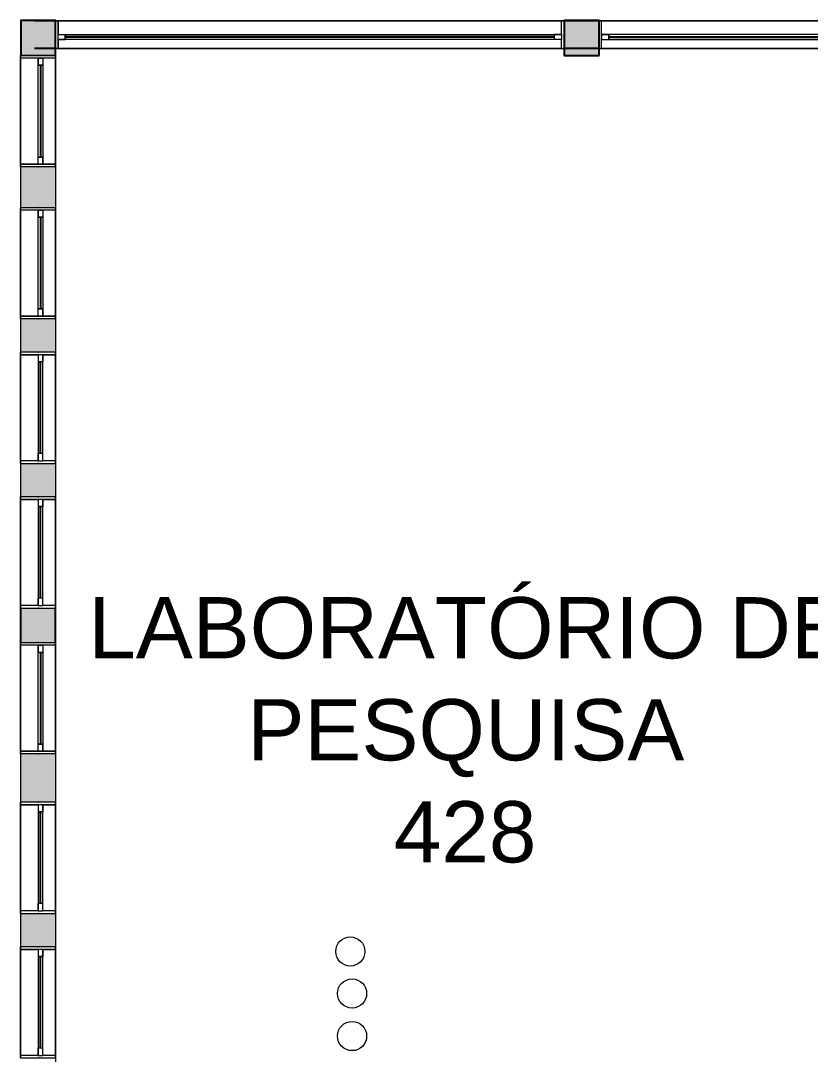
# Model space of a CAD drawing. Header units: metres. Extents: x 512 to 829, y -209 to 245.
# Drawn here: x 763.84 to 769.52, y -80.46 to -73.03 of the extents above; entities that cross this region are included whole.
import ezdxf

# ---------------------------------------------------------------- set-up
doc = ezdxf.new("R2010")
doc.units = ezdxf.units.M
doc.header["$LTSCALE"] = 0.508
doc.set_wipeout_variables(frame=1)
doc.header["$PDSIZE"] = -2
for name, color, linetype, lineweight in [('AMB-NOVOS', 10, 'Continuous', 15), ('COVID-ADESIVO MESA A', 20, 'Continuous', 5), ('None', 7, 'Continuous', 5), ('NãoImprimir', 7, 'Continuous', 5), ('Peitoris', 2, 'Continuous', 5), ('Telhado-Princ', 7, 'Continuous', 5)]:
    doc.layers.add(name, color=color, linetype=linetype, lineweight=lineweight)

# ---------------------------------------------------------------- blocks, each defined once
blk = doc.blocks.new('Grupo-2176')
at = {"color": 7, "linetype": 'Continuous', "lineweight": 5}
for points in [[(-1.83, 0.1), (-1.81095, 0.1), (-1.81095, -0.1), (-1.83, -0.1)], [(1.81095, 0.1), (1.83, 0.1), (1.83, -0.1), (1.81095, -0.1)]]:
    blk.add_wipeout(points, dxfattribs=at).dxf.layer = 'None'
at = {"layer": 'None', "color": 7, "linetype": 'Continuous', "lineweight": 5}
for points in [[(-1.83, 0.1), (-1.81095, 0.1), (-1.81095, -0.1), (-1.83, -0.1)], [(1.81095, 0.1), (1.83, 0.1), (1.83, -0.1), (1.81095, -0.1)]]:
    blk.add_lwpolyline(points, close=True, dxfattribs=at)
blk = doc.blocks.new('Grupo-2177')
at = {"layer": 'None', "color": 7}
blk.add_blockref('Grupo-2176', (0, 0), dxfattribs=at)
at = {"layer": 'None', "color": 7, "linetype": 'Continuous', "lineweight": 5}
for p, q in [((-1.83, 0.1), (-1.81095, 0.1)), ((-1.81095, 0.1), (-1.81095, -0.1)), ((1.83, 0.1), (1.81095, 0.1)), ((1.81095, 0.1), (1.81095, -0.1)), ((-1.83, -0.1), (-1.81095, -0.1)), ((1.83, -0.1), (1.81095, -0.1))]:
    blk.add_line(p, q, dxfattribs=at)
blk = doc.blocks.new('Grupo-2178')
at = {"layer": 'None', "color": 7, "linetype": 'Continuous', "lineweight": 5}
for p, q in [((-1.81095, 0.034925), (-1.81095, 0)), ((1.81095, 0.034925), (1.81095, 0))]:
    blk.add_line(p, q, dxfattribs=at)
blk = doc.blocks.new('Grupo-2179')
at = {"color": 7, "linetype": 'Continuous', "lineweight": 5}
for points in [[(-1.81095, 0.034925), (-1.76015, 0.034925), (-1.76015, 0), (-1.81095, 0)], [(1.76015, 0.034925), (1.81095, 0.034925), (1.81095, 0), (1.76015, 0)]]:
    blk.add_wipeout(points, dxfattribs=at).dxf.layer = 'None'
at = {"layer": 'None', "color": 7, "linetype": 'Continuous', "lineweight": 5}
for points in [[(-1.81095, 0.034925), (-1.76015, 0.034925), (-1.76015, 0), (-1.81095, 0)], [(1.76015, 0.034925), (1.81095, 0.034925), (1.81095, 0), (1.76015, 0)]]:
    blk.add_lwpolyline(points, close=True, dxfattribs=at)
blk = doc.blocks.new('Grupo-2180')
at = {"layer": 'None', "color": 7}
blk.add_blockref('Grupo-2178', (0, 0), dxfattribs=at)
at = {"color": 7, "linetype": 'Continuous', "lineweight": 5}
blk.add_wipeout([(-1.76015, 0.034925), (1.76015, 0.034925), (1.76015, 0), (-1.76015, 0)], dxfattribs=at).dxf.layer = 'None'
at = {"layer": 'None', "color": 7, "linetype": 'Continuous', "lineweight": 5}
blk.add_lwpolyline([(-1.76015, 0.034925), (1.76015, 0.034925), (1.76015, 0), (-1.76015, 0)], close=True, dxfattribs=at)
at = {"layer": 'None', "color": 7}
blk.add_blockref('Grupo-2179', (0, 0), dxfattribs=at)
at = {"layer": 'None', "color": 7, "linetype": 'Continuous', "lineweight": 5}
for p, q in [((-1.81095, 0.034925), (-1.76015, 0.034925)), ((-1.81095, 0), (-1.76015, 0)), ((-1.76015, 0.034925), (-1.76015, 0)), ((1.81095, 0.034925), (1.76015, 0.034925)), ((1.76015, 0.034925), (1.76015, 0)), ((1.81095, 0), (1.76015, 0))]:
    blk.add_line(p, q, dxfattribs=at)
blk = doc.blocks.new('Grupo-2181')
at = {"color": 7, "linetype": 'Continuous', "lineweight": 9}
blk.add_wipeout([(-1.7602, 0.0181), (1.7602, 0.0181), (1.7602, 0.0168), (-1.7602, 0.0168)], dxfattribs=at).dxf.layer = 'None'
blk = doc.blocks.new('Grupo-2182')
at = {"layer": 'None', "color": 7}
blk.add_blockref('Grupo-2181', (0, 0), dxfattribs=at)
at = {"layer": 'None', "color": 7, "linetype": 'Continuous', "lineweight": 25}
for p, q in [((-1.7602, 0.0181), (1.7602, 0.0181)), ((-1.7602, 0.0168), (1.7602, 0.0168))]:
    blk.add_line(p, q, dxfattribs=at)
blk = doc.blocks.new('Grupo-2183')
at = {"layer": 'None', "color": 7, "linetype": 'Continuous', "lineweight": 20}
for p, q in [((1.83, 0.1), (-1.83, 0.1)), ((1.83, -0.1), (-1.83, -0.1))]:
    blk.add_line(p, q, dxfattribs=at)
blk = doc.blocks.new('Window (2D)-201')
at = {"color": 7, "linetype": 'Continuous', "lineweight": 5}
blk.add_wipeout([(-1.83, 0.1), (1.83, 0.1), (1.83, -0.1), (-1.83, -0.1)], dxfattribs=at).dxf.layer = 'None'
at = {"layer": 'None', "color": 7}
blk.add_blockref('Grupo-2177', (0, 0), dxfattribs=at)
at = {"layer": 'None', "color": 7, "linetype": 'Continuous', "lineweight": 5}
for p, q in [((-1.83, 0.1), (1.83, 0.1)), ((-1.83, -0.1), (1.83, -0.1))]:
    blk.add_line(p, q, dxfattribs=at)
at = {"layer": 'NãoImprimir', "linetype": 'Continuous'}
for p in [(-1.83, 0), (1.83, 0)]:
    blk.add_point(p, dxfattribs=at)
at = {"layer": 'Peitoris'}
blk.add_blockref('Grupo-2180', (0, 0), dxfattribs=at)
blk.add_blockref('Grupo-2182', (0, 0), dxfattribs=at)
at = {"layer": 'Telhado-Princ'}
blk.add_blockref('Grupo-2183', (0, 0), dxfattribs=at)
blk = doc.blocks.new('Grupo-2192')
at = {"color": 7, "linetype": 'Continuous', "lineweight": 5}
for points in [[(-1.84, 0.1), (-1.82095, 0.1), (-1.82095, -0.1), (-1.84, -0.1)], [(1.82095, 0.1), (1.84, 0.1), (1.84, -0.1), (1.82095, -0.1)]]:
    blk.add_wipeout(points, dxfattribs=at).dxf.layer = 'None'
at = {"layer": 'None', "color": 7, "linetype": 'Continuous', "lineweight": 5}
for points in [[(-1.84, 0.1), (-1.82095, 0.1), (-1.82095, -0.1), (-1.84, -0.1)], [(1.82095, 0.1), (1.84, 0.1), (1.84, -0.1), (1.82095, -0.1)]]:
    blk.add_lwpolyline(points, close=True, dxfattribs=at)
blk = doc.blocks.new('Grupo-2193')
at = {"layer": 'None', "color": 7}
blk.add_blockref('Grupo-2192', (0, 0), dxfattribs=at)
at = {"layer": 'None', "color": 7, "linetype": 'Continuous', "lineweight": 5}
for p, q in [((-1.84, 0.1), (-1.82095, 0.1)), ((-1.82095, 0.1), (-1.82095, -0.1)), ((1.84, 0.1), (1.82095, 0.1)), ((1.82095, 0.1), (1.82095, -0.1)), ((-1.84, -0.1), (-1.82095, -0.1)), ((1.84, -0.1), (1.82095, -0.1))]:
    blk.add_line(p, q, dxfattribs=at)
blk = doc.blocks.new('Grupo-2194')
at = {"layer": 'None', "color": 7, "linetype": 'Continuous', "lineweight": 5}
for p, q in [((-1.82095, 0.034925), (-1.82095, 0)), ((1.82095, 0.034925), (1.82095, 0))]:
    blk.add_line(p, q, dxfattribs=at)
blk = doc.blocks.new('Grupo-2195')
at = {"color": 7, "linetype": 'Continuous', "lineweight": 5}
for points in [[(-1.82095, 0.034925), (-1.77015, 0.034925), (-1.77015, 0), (-1.82095, 0)], [(1.77015, 0.034925), (1.82095, 0.034925), (1.82095, 0), (1.77015, 0)]]:
    blk.add_wipeout(points, dxfattribs=at).dxf.layer = 'None'
at = {"layer": 'None', "color": 7, "linetype": 'Continuous', "lineweight": 5}
for points in [[(-1.82095, 0.034925), (-1.77015, 0.034925), (-1.77015, 0), (-1.82095, 0)], [(1.77015, 0.034925), (1.82095, 0.034925), (1.82095, 0), (1.77015, 0)]]:
    blk.add_lwpolyline(points, close=True, dxfattribs=at)
blk = doc.blocks.new('Grupo-2196')
at = {"layer": 'None', "color": 7}
blk.add_blockref('Grupo-2194', (0, 0), dxfattribs=at)
at = {"color": 7, "linetype": 'Continuous', "lineweight": 5}
blk.add_wipeout([(-1.77015, 0.034925), (1.77015, 0.034925), (1.77015, 0), (-1.77015, 0)], dxfattribs=at).dxf.layer = 'None'
at = {"layer": 'None', "color": 7, "linetype": 'Continuous', "lineweight": 5}
blk.add_lwpolyline([(-1.77015, 0.034925), (1.77015, 0.034925), (1.77015, 0), (-1.77015, 0)], close=True, dxfattribs=at)
at = {"layer": 'None', "color": 7}
blk.add_blockref('Grupo-2195', (0, 0), dxfattribs=at)
at = {"layer": 'None', "color": 7, "linetype": 'Continuous', "lineweight": 5}
for p, q in [((-1.82095, 0.034925), (-1.77015, 0.034925)), ((-1.82095, 0), (-1.77015, 0)), ((-1.77015, 0.034925), (-1.77015, 0)), ((1.82095, 0.034925), (1.77015, 0.034925)), ((1.77015, 0.034925), (1.77015, 0)), ((1.82095, 0), (1.77015, 0))]:
    blk.add_line(p, q, dxfattribs=at)
blk = doc.blocks.new('Grupo-2197')
at = {"color": 7, "linetype": 'Continuous', "lineweight": 9}
blk.add_wipeout([(-1.7701, 0.0181), (1.7701, 0.0181), (1.7701, 0.0168), (-1.7701, 0.0168)], dxfattribs=at).dxf.layer = 'None'
blk = doc.blocks.new('Grupo-2198')
at = {"layer": 'None', "color": 7}
blk.add_blockref('Grupo-2197', (0, 0), dxfattribs=at)
at = {"layer": 'None', "color": 7, "linetype": 'Continuous', "lineweight": 25}
for p, q in [((-1.7701, 0.0181), (1.7701, 0.0181)), ((-1.7701, 0.0168), (1.7701, 0.0168))]:
    blk.add_line(p, q, dxfattribs=at)
blk = doc.blocks.new('Grupo-2199')
at = {"layer": 'None', "color": 7, "linetype": 'Continuous', "lineweight": 20}
for p, q in [((1.84, 0.1), (-1.84, 0.1)), ((1.84, -0.1), (-1.84, -0.1))]:
    blk.add_line(p, q, dxfattribs=at)
blk = doc.blocks.new('Window (2D)-203')
at = {"color": 7, "linetype": 'Continuous', "lineweight": 5}
blk.add_wipeout([(-1.84, 0.1), (1.84, 0.1), (1.84, -0.1), (-1.84, -0.1)], dxfattribs=at).dxf.layer = 'None'
at = {"layer": 'None', "color": 7}
blk.add_blockref('Grupo-2193', (0, 0), dxfattribs=at)
at = {"layer": 'None', "color": 7, "linetype": 'Continuous', "lineweight": 5}
for p, q in [((-1.84, 0.1), (1.84, 0.1)), ((-1.84, -0.1), (1.84, -0.1))]:
    blk.add_line(p, q, dxfattribs=at)
at = {"layer": 'NãoImprimir', "linetype": 'Continuous'}
for p in [(-1.84, 0), (1.84, 0)]:
    blk.add_point(p, dxfattribs=at)
at = {"layer": 'Peitoris'}
blk.add_blockref('Grupo-2196', (0, 0), dxfattribs=at)
blk.add_blockref('Grupo-2198', (0, 0), dxfattribs=at)
at = {"layer": 'Telhado-Princ'}
blk.add_blockref('Grupo-2199', (0, 0), dxfattribs=at)
blk = doc.blocks.new('Grupo-2260')
at = {"layer": 'None', "linetype": 'Continuous', "lineweight": 0}
for points in [[(47.3163, 25.7451), (47.3163, 25.9951), (47.0663, 25.9951), (47.0663, 25.7451)], [(51.2263, 25.7451), (51.2263, 25.9951), (50.9763, 25.9951), (50.9763, 25.7451)]]:
    blk.add_hatch(color=255, dxfattribs=at).paths.add_polyline_path(points)
at = {"layer": 'None', "color": 7, "linetype": 'Continuous', "lineweight": 25}
for points in [[(47.3163, 25.7451), (47.3163, 25.9951), (47.0663, 25.9951), (47.0663, 25.7451)], [(51.2263, 25.7451), (51.2263, 25.9951), (50.9763, 25.9951), (50.9763, 25.7451)]]:
    blk.add_lwpolyline(points, close=True, dxfattribs=at)
blk = doc.blocks.new('Grupo-2112')
at = {"color": 7, "linetype": 'Continuous', "lineweight": 5}
for points in [[(-0.4, 0.125), (-0.38095, 0.125), (-0.38095, -0.125), (-0.4, -0.125)], [(0.38095, 0.125), (0.4, 0.125), (0.4, -0.125), (0.38095, -0.125)]]:
    blk.add_wipeout(points, dxfattribs=at).dxf.layer = 'None'
at = {"layer": 'None', "color": 7, "linetype": 'Continuous', "lineweight": 5}
for points in [[(-0.4, 0.125), (-0.38095, 0.125), (-0.38095, -0.125), (-0.4, -0.125)], [(0.38095, 0.125), (0.4, 0.125), (0.4, -0.125), (0.38095, -0.125)]]:
    blk.add_lwpolyline(points, close=True, dxfattribs=at)
blk = doc.blocks.new('Grupo-2113')
at = {"layer": 'None', "color": 7}
blk.add_blockref('Grupo-2112', (0, 0), dxfattribs=at)
at = {"layer": 'None', "color": 7, "linetype": 'Continuous', "lineweight": 5}
for p, q in [((-0.4, 0.125), (-0.38095, 0.125)), ((-0.38095, 0.125), (-0.38095, -0.125)), ((0.4, 0.125), (0.38095, 0.125)), ((0.38095, 0.125), (0.38095, -0.125)), ((-0.4, -0.125), (-0.38095, -0.125)), ((0.4, -0.125), (0.38095, -0.125))]:
    blk.add_line(p, q, dxfattribs=at)
blk = doc.blocks.new('Grupo-2114')
at = {"layer": 'None', "color": 7, "linetype": 'Continuous', "lineweight": 5}
for p, q in [((-0.38095, 0.034925), (-0.38095, 0)), ((0.38095, 0.034925), (0.38095, 0))]:
    blk.add_line(p, q, dxfattribs=at)
blk = doc.blocks.new('Grupo-2115')
at = {"color": 7, "linetype": 'Continuous', "lineweight": 5}
for points in [[(-0.38095, 0.034925), (-0.33015, 0.034925), (-0.33015, 0), (-0.38095, 0)], [(0.33015, 0.034925), (0.38095, 0.034925), (0.38095, 0), (0.33015, 0)]]:
    blk.add_wipeout(points, dxfattribs=at).dxf.layer = 'None'
at = {"layer": 'None', "color": 7, "linetype": 'Continuous', "lineweight": 5}
for points in [[(-0.38095, 0.034925), (-0.33015, 0.034925), (-0.33015, 0), (-0.38095, 0)], [(0.33015, 0.034925), (0.38095, 0.034925), (0.38095, 0), (0.33015, 0)]]:
    blk.add_lwpolyline(points, close=True, dxfattribs=at)
blk = doc.blocks.new('Grupo-2116')
at = {"layer": 'None', "color": 7}
blk.add_blockref('Grupo-2114', (0, 0), dxfattribs=at)
at = {"color": 7, "linetype": 'Continuous', "lineweight": 5}
blk.add_wipeout([(-0.33015, 0.034925), (0.33015, 0.034925), (0.33015, 0), (-0.33015, 0)], dxfattribs=at).dxf.layer = 'None'
at = {"layer": 'None', "color": 7, "linetype": 'Continuous', "lineweight": 5}
blk.add_lwpolyline([(-0.33015, 0.034925), (0.33015, 0.034925), (0.33015, 0), (-0.33015, 0)], close=True, dxfattribs=at)
at = {"layer": 'None', "color": 7}
blk.add_blockref('Grupo-2115', (0, 0), dxfattribs=at)
at = {"layer": 'None', "color": 7, "linetype": 'Continuous', "lineweight": 5}
for p, q in [((-0.38095, 0.034925), (-0.33015, 0.034925)), ((-0.38095, 0), (-0.33015, 0)), ((-0.33015, 0.034925), (-0.33015, 0)), ((0.38095, 0.034925), (0.33015, 0.034925)), ((0.33015, 0.034925), (0.33015, 0)), ((0.38095, 0), (0.33015, 0))]:
    blk.add_line(p, q, dxfattribs=at)
blk = doc.blocks.new('Grupo-2117')
at = {"color": 7, "linetype": 'Continuous', "lineweight": 9}
blk.add_wipeout([(-0.3301, 0.0181), (0.3301, 0.0181), (0.3301, 0.0168), (-0.3301, 0.0168)], dxfattribs=at).dxf.layer = 'None'
blk = doc.blocks.new('Grupo-2118')
at = {"layer": 'None', "color": 7}
blk.add_blockref('Grupo-2117', (0, 0), dxfattribs=at)
at = {"layer": 'None', "color": 7, "linetype": 'Continuous', "lineweight": 25}
for p, q in [((-0.3301, 0.0181), (0.3301, 0.0181)), ((-0.3301, 0.0168), (0.3301, 0.0168))]:
    blk.add_line(p, q, dxfattribs=at)
blk = doc.blocks.new('Grupo-2119')
at = {"layer": 'None', "color": 7, "linetype": 'Continuous', "lineweight": 20}
for p, q in [((0.4, 0.125), (-0.4, 0.125)), ((0.4, -0.125), (-0.4, -0.125))]:
    blk.add_line(p, q, dxfattribs=at)
blk = doc.blocks.new('Window (2D)-193')
at = {"color": 7, "linetype": 'Continuous', "lineweight": 5}
blk.add_wipeout([(-0.4, 0.125), (0.4, 0.125), (0.4, -0.125), (-0.4, -0.125)], dxfattribs=at).dxf.layer = 'None'
at = {"layer": 'None', "color": 7}
blk.add_blockref('Grupo-2113', (0, 0), dxfattribs=at)
at = {"layer": 'None', "color": 7, "linetype": 'Continuous', "lineweight": 5}
for p, q in [((-0.4, 0.125), (0.4, 0.125)), ((-0.4, -0.125), (0.4, -0.125))]:
    blk.add_line(p, q, dxfattribs=at)
at = {"layer": 'NãoImprimir', "linetype": 'Continuous'}
for p in [(-0.4, 0), (0.4, 0)]:
    blk.add_point(p, dxfattribs=at)
at = {"layer": 'Peitoris'}
blk.add_blockref('Grupo-2116', (0, 0), dxfattribs=at)
blk.add_blockref('Grupo-2118', (0, 0), dxfattribs=at)
at = {"layer": 'Telhado-Princ'}
blk.add_blockref('Grupo-2119', (0, 0), dxfattribs=at)
blk = doc.blocks.new('Grupo-2120')
at = {"color": 7, "linetype": 'Continuous', "lineweight": 5}
for points in [[(-0.4, 0.125), (-0.38095, 0.125), (-0.38095, -0.125), (-0.4, -0.125)], [(0.38095, 0.125), (0.4, 0.125), (0.4, -0.125), (0.38095, -0.125)]]:
    blk.add_wipeout(points, dxfattribs=at).dxf.layer = 'None'
at = {"layer": 'None', "color": 7, "linetype": 'Continuous', "lineweight": 5}
for points in [[(-0.4, 0.125), (-0.38095, 0.125), (-0.38095, -0.125), (-0.4, -0.125)], [(0.38095, 0.125), (0.4, 0.125), (0.4, -0.125), (0.38095, -0.125)]]:
    blk.add_lwpolyline(points, close=True, dxfattribs=at)
blk = doc.blocks.new('Grupo-2121')
at = {"layer": 'None', "color": 7}
blk.add_blockref('Grupo-2120', (0, 0), dxfattribs=at)
at = {"layer": 'None', "color": 7, "linetype": 'Continuous', "lineweight": 5}
for p, q in [((-0.4, 0.125), (-0.38095, 0.125)), ((-0.38095, 0.125), (-0.38095, -0.125)), ((0.4, 0.125), (0.38095, 0.125)), ((0.38095, 0.125), (0.38095, -0.125)), ((-0.4, -0.125), (-0.38095, -0.125)), ((0.4, -0.125), (0.38095, -0.125))]:
    blk.add_line(p, q, dxfattribs=at)
blk = doc.blocks.new('Grupo-2122')
at = {"layer": 'None', "color": 7, "linetype": 'Continuous', "lineweight": 5}
for p, q in [((-0.38095, 0.034925), (-0.38095, 0)), ((0.38095, 0.034925), (0.38095, 0))]:
    blk.add_line(p, q, dxfattribs=at)
blk = doc.blocks.new('Grupo-2123')
at = {"color": 7, "linetype": 'Continuous', "lineweight": 5}
for points in [[(-0.38095, 0.034925), (-0.33015, 0.034925), (-0.33015, 0), (-0.38095, 0)], [(0.33015, 0.034925), (0.38095, 0.034925), (0.38095, 0), (0.33015, 0)]]:
    blk.add_wipeout(points, dxfattribs=at).dxf.layer = 'None'
at = {"layer": 'None', "color": 7, "linetype": 'Continuous', "lineweight": 5}
for points in [[(-0.38095, 0.034925), (-0.33015, 0.034925), (-0.33015, 0), (-0.38095, 0)], [(0.33015, 0.034925), (0.38095, 0.034925), (0.38095, 0), (0.33015, 0)]]:
    blk.add_lwpolyline(points, close=True, dxfattribs=at)
blk = doc.blocks.new('Grupo-2124')
at = {"layer": 'None', "color": 7}
blk.add_blockref('Grupo-2122', (0, 0), dxfattribs=at)
at = {"color": 7, "linetype": 'Continuous', "lineweight": 5}
blk.add_wipeout([(-0.33015, 0.034925), (0.33015, 0.034925), (0.33015, 0), (-0.33015, 0)], dxfattribs=at).dxf.layer = 'None'
at = {"layer": 'None', "color": 7, "linetype": 'Continuous', "lineweight": 5}
blk.add_lwpolyline([(-0.33015, 0.034925), (0.33015, 0.034925), (0.33015, 0), (-0.33015, 0)], close=True, dxfattribs=at)
at = {"layer": 'None', "color": 7}
blk.add_blockref('Grupo-2123', (0, 0), dxfattribs=at)
at = {"layer": 'None', "color": 7, "linetype": 'Continuous', "lineweight": 5}
for p, q in [((-0.38095, 0.034925), (-0.33015, 0.034925)), ((-0.38095, 0), (-0.33015, 0)), ((-0.33015, 0.034925), (-0.33015, 0)), ((0.38095, 0.034925), (0.33015, 0.034925)), ((0.33015, 0.034925), (0.33015, 0)), ((0.38095, 0), (0.33015, 0))]:
    blk.add_line(p, q, dxfattribs=at)
blk = doc.blocks.new('Grupo-2125')
at = {"color": 7, "linetype": 'Continuous', "lineweight": 9}
blk.add_wipeout([(-0.3301, 0.0181), (0.3301, 0.0181), (0.3301, 0.0168), (-0.3301, 0.0168)], dxfattribs=at).dxf.layer = 'None'
blk = doc.blocks.new('Grupo-2126')
at = {"layer": 'None', "color": 7}
blk.add_blockref('Grupo-2125', (0, 0), dxfattribs=at)
at = {"layer": 'None', "color": 7, "linetype": 'Continuous', "lineweight": 25}
for p, q in [((-0.3301, 0.0181), (0.3301, 0.0181)), ((-0.3301, 0.0168), (0.3301, 0.0168))]:
    blk.add_line(p, q, dxfattribs=at)
blk = doc.blocks.new('Grupo-2127')
at = {"layer": 'None', "color": 7, "linetype": 'Continuous', "lineweight": 20}
for p, q in [((0.4, 0.125), (-0.4, 0.125)), ((0.4, -0.125), (-0.4, -0.125))]:
    blk.add_line(p, q, dxfattribs=at)
blk = doc.blocks.new('Window (2D)-194')
at = {"color": 7, "linetype": 'Continuous', "lineweight": 5}
blk.add_wipeout([(-0.4, 0.125), (0.4, 0.125), (0.4, -0.125), (-0.4, -0.125)], dxfattribs=at).dxf.layer = 'None'
at = {"layer": 'None', "color": 7}
blk.add_blockref('Grupo-2121', (0, 0), dxfattribs=at)
at = {"layer": 'None', "color": 7, "linetype": 'Continuous', "lineweight": 5}
for p, q in [((-0.4, 0.125), (0.4, 0.125)), ((-0.4, -0.125), (0.4, -0.125))]:
    blk.add_line(p, q, dxfattribs=at)
at = {"layer": 'NãoImprimir', "linetype": 'Continuous'}
for p in [(-0.4, 0), (0.4, 0)]:
    blk.add_point(p, dxfattribs=at)
at = {"layer": 'Peitoris'}
blk.add_blockref('Grupo-2124', (0, 0), dxfattribs=at)
blk.add_blockref('Grupo-2126', (0, 0), dxfattribs=at)
at = {"layer": 'Telhado-Princ'}
blk.add_blockref('Grupo-2127', (0, 0), dxfattribs=at)
blk = doc.blocks.new('Grupo-2128')
at = {"color": 7, "linetype": 'Continuous', "lineweight": 5}
for points in [[(-0.4, 0.125), (-0.38095, 0.125), (-0.38095, -0.125), (-0.4, -0.125)], [(0.38095, 0.125), (0.4, 0.125), (0.4, -0.125), (0.38095, -0.125)]]:
    blk.add_wipeout(points, dxfattribs=at).dxf.layer = 'None'
at = {"layer": 'None', "color": 7, "linetype": 'Continuous', "lineweight": 5}
for points in [[(-0.4, 0.125), (-0.38095, 0.125), (-0.38095, -0.125), (-0.4, -0.125)], [(0.38095, 0.125), (0.4, 0.125), (0.4, -0.125), (0.38095, -0.125)]]:
    blk.add_lwpolyline(points, close=True, dxfattribs=at)
blk = doc.blocks.new('Grupo-2129')
at = {"layer": 'None', "color": 7}
blk.add_blockref('Grupo-2128', (0, 0), dxfattribs=at)
at = {"layer": 'None', "color": 7, "linetype": 'Continuous', "lineweight": 5}
for p, q in [((-0.4, 0.125), (-0.38095, 0.125)), ((-0.38095, 0.125), (-0.38095, -0.125)), ((0.4, 0.125), (0.38095, 0.125)), ((0.38095, 0.125), (0.38095, -0.125)), ((-0.4, -0.125), (-0.38095, -0.125)), ((0.4, -0.125), (0.38095, -0.125))]:
    blk.add_line(p, q, dxfattribs=at)
blk = doc.blocks.new('Grupo-2130')
at = {"layer": 'None', "color": 7, "linetype": 'Continuous', "lineweight": 5}
for p, q in [((-0.38095, 0.034925), (-0.38095, 0)), ((0.38095, 0.034925), (0.38095, 0))]:
    blk.add_line(p, q, dxfattribs=at)
blk = doc.blocks.new('Grupo-2131')
at = {"color": 7, "linetype": 'Continuous', "lineweight": 5}
for points in [[(-0.38095, 0.034925), (-0.33015, 0.034925), (-0.33015, 0), (-0.38095, 0)], [(0.33015, 0.034925), (0.38095, 0.034925), (0.38095, 0), (0.33015, 0)]]:
    blk.add_wipeout(points, dxfattribs=at).dxf.layer = 'None'
at = {"layer": 'None', "color": 7, "linetype": 'Continuous', "lineweight": 5}
for points in [[(-0.38095, 0.034925), (-0.33015, 0.034925), (-0.33015, 0), (-0.38095, 0)], [(0.33015, 0.034925), (0.38095, 0.034925), (0.38095, 0), (0.33015, 0)]]:
    blk.add_lwpolyline(points, close=True, dxfattribs=at)
blk = doc.blocks.new('Grupo-2132')
at = {"layer": 'None', "color": 7}
blk.add_blockref('Grupo-2130', (0, 0), dxfattribs=at)
at = {"color": 7, "linetype": 'Continuous', "lineweight": 5}
blk.add_wipeout([(-0.33015, 0.034925), (0.33015, 0.034925), (0.33015, 0), (-0.33015, 0)], dxfattribs=at).dxf.layer = 'None'
at = {"layer": 'None', "color": 7, "linetype": 'Continuous', "lineweight": 5}
blk.add_lwpolyline([(-0.33015, 0.034925), (0.33015, 0.034925), (0.33015, 0), (-0.33015, 0)], close=True, dxfattribs=at)
at = {"layer": 'None', "color": 7}
blk.add_blockref('Grupo-2131', (0, 0), dxfattribs=at)
at = {"layer": 'None', "color": 7, "linetype": 'Continuous', "lineweight": 5}
for p, q in [((-0.38095, 0.034925), (-0.33015, 0.034925)), ((-0.38095, 0), (-0.33015, 0)), ((-0.33015, 0.034925), (-0.33015, 0)), ((0.38095, 0.034925), (0.33015, 0.034925)), ((0.33015, 0.034925), (0.33015, 0)), ((0.38095, 0), (0.33015, 0))]:
    blk.add_line(p, q, dxfattribs=at)
blk = doc.blocks.new('Grupo-2133')
at = {"color": 7, "linetype": 'Continuous', "lineweight": 9}
blk.add_wipeout([(-0.3301, 0.0181), (0.3301, 0.0181), (0.3301, 0.0168), (-0.3301, 0.0168)], dxfattribs=at).dxf.layer = 'None'
blk = doc.blocks.new('Grupo-2134')
at = {"layer": 'None', "color": 7}
blk.add_blockref('Grupo-2133', (0, 0), dxfattribs=at)
at = {"layer": 'None', "color": 7, "linetype": 'Continuous', "lineweight": 25}
for p, q in [((-0.3301, 0.0181), (0.3301, 0.0181)), ((-0.3301, 0.0168), (0.3301, 0.0168))]:
    blk.add_line(p, q, dxfattribs=at)
blk = doc.blocks.new('Grupo-2135')
at = {"layer": 'None', "color": 7, "linetype": 'Continuous', "lineweight": 20}
for p, q in [((0.4, 0.125), (-0.4, 0.125)), ((0.4, -0.125), (-0.4, -0.125))]:
    blk.add_line(p, q, dxfattribs=at)
blk = doc.blocks.new('Window (2D)-195')
at = {"color": 7, "linetype": 'Continuous', "lineweight": 5}
blk.add_wipeout([(-0.4, 0.125), (0.4, 0.125), (0.4, -0.125), (-0.4, -0.125)], dxfattribs=at).dxf.layer = 'None'
at = {"layer": 'None', "color": 7}
blk.add_blockref('Grupo-2129', (0, 0), dxfattribs=at)
at = {"layer": 'None', "color": 7, "linetype": 'Continuous', "lineweight": 5}
for p, q in [((-0.4, 0.125), (0.4, 0.125)), ((-0.4, -0.125), (0.4, -0.125))]:
    blk.add_line(p, q, dxfattribs=at)
at = {"layer": 'NãoImprimir', "linetype": 'Continuous'}
for p in [(-0.4, 0), (0.4, 0)]:
    blk.add_point(p, dxfattribs=at)
at = {"layer": 'Peitoris'}
blk.add_blockref('Grupo-2132', (0, 0), dxfattribs=at)
blk.add_blockref('Grupo-2134', (0, 0), dxfattribs=at)
at = {"layer": 'Telhado-Princ'}
blk.add_blockref('Grupo-2135', (0, 0), dxfattribs=at)
blk = doc.blocks.new('Grupo-2136')
at = {"color": 7, "linetype": 'Continuous', "lineweight": 5}
for points in [[(-0.4, 0.125), (-0.38095, 0.125), (-0.38095, -0.125), (-0.4, -0.125)], [(0.38095, 0.125), (0.4, 0.125), (0.4, -0.125), (0.38095, -0.125)]]:
    blk.add_wipeout(points, dxfattribs=at).dxf.layer = 'None'
at = {"layer": 'None', "color": 7, "linetype": 'Continuous', "lineweight": 5}
for points in [[(-0.4, 0.125), (-0.38095, 0.125), (-0.38095, -0.125), (-0.4, -0.125)], [(0.38095, 0.125), (0.4, 0.125), (0.4, -0.125), (0.38095, -0.125)]]:
    blk.add_lwpolyline(points, close=True, dxfattribs=at)
blk = doc.blocks.new('Grupo-2137')
at = {"layer": 'None', "color": 7}
blk.add_blockref('Grupo-2136', (0, 0), dxfattribs=at)
at = {"layer": 'None', "color": 7, "linetype": 'Continuous', "lineweight": 5}
for p, q in [((-0.4, 0.125), (-0.38095, 0.125)), ((-0.38095, 0.125), (-0.38095, -0.125)), ((0.4, 0.125), (0.38095, 0.125)), ((0.38095, 0.125), (0.38095, -0.125)), ((-0.4, -0.125), (-0.38095, -0.125)), ((0.4, -0.125), (0.38095, -0.125))]:
    blk.add_line(p, q, dxfattribs=at)
blk = doc.blocks.new('Grupo-2138')
at = {"layer": 'None', "color": 7, "linetype": 'Continuous', "lineweight": 5}
for p, q in [((-0.38095, 0.034925), (-0.38095, 0)), ((0.38095, 0.034925), (0.38095, 0))]:
    blk.add_line(p, q, dxfattribs=at)
blk = doc.blocks.new('Grupo-2139')
at = {"color": 7, "linetype": 'Continuous', "lineweight": 5}
for points in [[(-0.38095, 0.034925), (-0.33015, 0.034925), (-0.33015, 0), (-0.38095, 0)], [(0.33015, 0.034925), (0.38095, 0.034925), (0.38095, 0), (0.33015, 0)]]:
    blk.add_wipeout(points, dxfattribs=at).dxf.layer = 'None'
at = {"layer": 'None', "color": 7, "linetype": 'Continuous', "lineweight": 5}
for points in [[(-0.38095, 0.034925), (-0.33015, 0.034925), (-0.33015, 0), (-0.38095, 0)], [(0.33015, 0.034925), (0.38095, 0.034925), (0.38095, 0), (0.33015, 0)]]:
    blk.add_lwpolyline(points, close=True, dxfattribs=at)
blk = doc.blocks.new('Grupo-2140')
at = {"layer": 'None', "color": 7}
blk.add_blockref('Grupo-2138', (0, 0), dxfattribs=at)
at = {"color": 7, "linetype": 'Continuous', "lineweight": 5}
blk.add_wipeout([(-0.33015, 0.034925), (0.33015, 0.034925), (0.33015, 0), (-0.33015, 0)], dxfattribs=at).dxf.layer = 'None'
at = {"layer": 'None', "color": 7, "linetype": 'Continuous', "lineweight": 5}
blk.add_lwpolyline([(-0.33015, 0.034925), (0.33015, 0.034925), (0.33015, 0), (-0.33015, 0)], close=True, dxfattribs=at)
at = {"layer": 'None', "color": 7}
blk.add_blockref('Grupo-2139', (0, 0), dxfattribs=at)
at = {"layer": 'None', "color": 7, "linetype": 'Continuous', "lineweight": 5}
for p, q in [((-0.38095, 0.034925), (-0.33015, 0.034925)), ((-0.38095, 0), (-0.33015, 0)), ((-0.33015, 0.034925), (-0.33015, 0)), ((0.38095, 0.034925), (0.33015, 0.034925)), ((0.33015, 0.034925), (0.33015, 0)), ((0.38095, 0), (0.33015, 0))]:
    blk.add_line(p, q, dxfattribs=at)
blk = doc.blocks.new('Grupo-2141')
at = {"color": 7, "linetype": 'Continuous', "lineweight": 9}
blk.add_wipeout([(-0.3301, 0.0181), (0.3301, 0.0181), (0.3301, 0.0168), (-0.3301, 0.0168)], dxfattribs=at).dxf.layer = 'None'
blk = doc.blocks.new('Grupo-2142')
at = {"layer": 'None', "color": 7}
blk.add_blockref('Grupo-2141', (0, 0), dxfattribs=at)
at = {"layer": 'None', "color": 7, "linetype": 'Continuous', "lineweight": 25}
for p, q in [((-0.3301, 0.0181), (0.3301, 0.0181)), ((-0.3301, 0.0168), (0.3301, 0.0168))]:
    blk.add_line(p, q, dxfattribs=at)
blk = doc.blocks.new('Grupo-2143')
at = {"layer": 'None', "color": 7, "linetype": 'Continuous', "lineweight": 20}
for p, q in [((0.4, 0.125), (-0.4, 0.125)), ((0.4, -0.125), (-0.4, -0.125))]:
    blk.add_line(p, q, dxfattribs=at)
blk = doc.blocks.new('Window (2D)-196')
at = {"color": 7, "linetype": 'Continuous', "lineweight": 5}
blk.add_wipeout([(-0.4, 0.125), (0.4, 0.125), (0.4, -0.125), (-0.4, -0.125)], dxfattribs=at).dxf.layer = 'None'
at = {"layer": 'None', "color": 7}
blk.add_blockref('Grupo-2137', (0, 0), dxfattribs=at)
at = {"layer": 'None', "color": 7, "linetype": 'Continuous', "lineweight": 5}
for p, q in [((-0.4, 0.125), (0.4, 0.125)), ((-0.4, -0.125), (0.4, -0.125))]:
    blk.add_line(p, q, dxfattribs=at)
at = {"layer": 'NãoImprimir', "linetype": 'Continuous'}
for p in [(-0.4, 0), (0.4, 0)]:
    blk.add_point(p, dxfattribs=at)
at = {"layer": 'Peitoris'}
blk.add_blockref('Grupo-2140', (0, 0), dxfattribs=at)
blk.add_blockref('Grupo-2142', (0, 0), dxfattribs=at)
at = {"layer": 'Telhado-Princ'}
blk.add_blockref('Grupo-2143', (0, 0), dxfattribs=at)
blk = doc.blocks.new('Grupo-2144')
at = {"color": 7, "linetype": 'Continuous', "lineweight": 5}
for points in [[(-0.4, 0.125), (-0.38095, 0.125), (-0.38095, -0.125), (-0.4, -0.125)], [(0.38095, 0.125), (0.4, 0.125), (0.4, -0.125), (0.38095, -0.125)]]:
    blk.add_wipeout(points, dxfattribs=at).dxf.layer = 'None'
at = {"layer": 'None', "color": 7, "linetype": 'Continuous', "lineweight": 5}
for points in [[(-0.4, 0.125), (-0.38095, 0.125), (-0.38095, -0.125), (-0.4, -0.125)], [(0.38095, 0.125), (0.4, 0.125), (0.4, -0.125), (0.38095, -0.125)]]:
    blk.add_lwpolyline(points, close=True, dxfattribs=at)
blk = doc.blocks.new('Grupo-2145')
at = {"layer": 'None', "color": 7}
blk.add_blockref('Grupo-2144', (0, 0), dxfattribs=at)
at = {"layer": 'None', "color": 7, "linetype": 'Continuous', "lineweight": 5}
for p, q in [((-0.4, 0.125), (-0.38095, 0.125)), ((-0.38095, 0.125), (-0.38095, -0.125)), ((0.4, 0.125), (0.38095, 0.125)), ((0.38095, 0.125), (0.38095, -0.125)), ((-0.4, -0.125), (-0.38095, -0.125)), ((0.4, -0.125), (0.38095, -0.125))]:
    blk.add_line(p, q, dxfattribs=at)
blk = doc.blocks.new('Grupo-2146')
at = {"layer": 'None', "color": 7, "linetype": 'Continuous', "lineweight": 5}
for p, q in [((-0.38095, 0.034925), (-0.38095, 0)), ((0.38095, 0.034925), (0.38095, 0))]:
    blk.add_line(p, q, dxfattribs=at)
blk = doc.blocks.new('Grupo-2147')
at = {"color": 7, "linetype": 'Continuous', "lineweight": 5}
for points in [[(-0.38095, 0.034925), (-0.33015, 0.034925), (-0.33015, 0), (-0.38095, 0)], [(0.33015, 0.034925), (0.38095, 0.034925), (0.38095, 0), (0.33015, 0)]]:
    blk.add_wipeout(points, dxfattribs=at).dxf.layer = 'None'
at = {"layer": 'None', "color": 7, "linetype": 'Continuous', "lineweight": 5}
for points in [[(-0.38095, 0.034925), (-0.33015, 0.034925), (-0.33015, 0), (-0.38095, 0)], [(0.33015, 0.034925), (0.38095, 0.034925), (0.38095, 0), (0.33015, 0)]]:
    blk.add_lwpolyline(points, close=True, dxfattribs=at)
blk = doc.blocks.new('Grupo-2148')
at = {"layer": 'None', "color": 7}
blk.add_blockref('Grupo-2146', (0, 0), dxfattribs=at)
at = {"color": 7, "linetype": 'Continuous', "lineweight": 5}
blk.add_wipeout([(-0.33015, 0.034925), (0.33015, 0.034925), (0.33015, 0), (-0.33015, 0)], dxfattribs=at).dxf.layer = 'None'
at = {"layer": 'None', "color": 7, "linetype": 'Continuous', "lineweight": 5}
blk.add_lwpolyline([(-0.33015, 0.034925), (0.33015, 0.034925), (0.33015, 0), (-0.33015, 0)], close=True, dxfattribs=at)
at = {"layer": 'None', "color": 7}
blk.add_blockref('Grupo-2147', (0, 0), dxfattribs=at)
at = {"layer": 'None', "color": 7, "linetype": 'Continuous', "lineweight": 5}
for p, q in [((-0.38095, 0.034925), (-0.33015, 0.034925)), ((-0.38095, 0), (-0.33015, 0)), ((-0.33015, 0.034925), (-0.33015, 0)), ((0.38095, 0.034925), (0.33015, 0.034925)), ((0.33015, 0.034925), (0.33015, 0)), ((0.38095, 0), (0.33015, 0))]:
    blk.add_line(p, q, dxfattribs=at)
blk = doc.blocks.new('Grupo-2149')
at = {"color": 7, "linetype": 'Continuous', "lineweight": 9}
blk.add_wipeout([(-0.3301, 0.0181), (0.3301, 0.0181), (0.3301, 0.0168), (-0.3301, 0.0168)], dxfattribs=at).dxf.layer = 'None'
blk = doc.blocks.new('Grupo-2150')
at = {"layer": 'None', "color": 7}
blk.add_blockref('Grupo-2149', (0, 0), dxfattribs=at)
at = {"layer": 'None', "color": 7, "linetype": 'Continuous', "lineweight": 25}
for p, q in [((-0.3301, 0.0181), (0.3301, 0.0181)), ((-0.3301, 0.0168), (0.3301, 0.0168))]:
    blk.add_line(p, q, dxfattribs=at)
blk = doc.blocks.new('Grupo-2151')
at = {"layer": 'None', "color": 7, "linetype": 'Continuous', "lineweight": 20}
for p, q in [((0.4, 0.125), (-0.4, 0.125)), ((0.4, -0.125), (-0.4, -0.125))]:
    blk.add_line(p, q, dxfattribs=at)
blk = doc.blocks.new('Window (2D)-197')
at = {"color": 7, "linetype": 'Continuous', "lineweight": 5}
blk.add_wipeout([(-0.4, 0.125), (0.4, 0.125), (0.4, -0.125), (-0.4, -0.125)], dxfattribs=at).dxf.layer = 'None'
at = {"layer": 'None', "color": 7}
blk.add_blockref('Grupo-2145', (0, 0), dxfattribs=at)
at = {"layer": 'None', "color": 7, "linetype": 'Continuous', "lineweight": 5}
for p, q in [((-0.4, 0.125), (0.4, 0.125)), ((-0.4, -0.125), (0.4, -0.125))]:
    blk.add_line(p, q, dxfattribs=at)
at = {"layer": 'NãoImprimir', "linetype": 'Continuous'}
for p in [(-0.4, 0), (0.4, 0)]:
    blk.add_point(p, dxfattribs=at)
at = {"layer": 'Peitoris'}
blk.add_blockref('Grupo-2148', (0, 0), dxfattribs=at)
blk.add_blockref('Grupo-2150', (0, 0), dxfattribs=at)
at = {"layer": 'Telhado-Princ'}
blk.add_blockref('Grupo-2151', (0, 0), dxfattribs=at)
blk = doc.blocks.new('Grupo-2152')
at = {"color": 7, "linetype": 'Continuous', "lineweight": 5}
for points in [[(-0.4, 0.125), (-0.38095, 0.125), (-0.38095, -0.125), (-0.4, -0.125)], [(0.38095, 0.125), (0.4, 0.125), (0.4, -0.125), (0.38095, -0.125)]]:
    blk.add_wipeout(points, dxfattribs=at).dxf.layer = 'None'
at = {"layer": 'None', "color": 7, "linetype": 'Continuous', "lineweight": 5}
for points in [[(-0.4, 0.125), (-0.38095, 0.125), (-0.38095, -0.125), (-0.4, -0.125)], [(0.38095, 0.125), (0.4, 0.125), (0.4, -0.125), (0.38095, -0.125)]]:
    blk.add_lwpolyline(points, close=True, dxfattribs=at)
blk = doc.blocks.new('Grupo-2153')
at = {"layer": 'None', "color": 7}
blk.add_blockref('Grupo-2152', (0, 0), dxfattribs=at)
at = {"layer": 'None', "color": 7, "linetype": 'Continuous', "lineweight": 5}
for p, q in [((-0.4, 0.125), (-0.38095, 0.125)), ((-0.38095, 0.125), (-0.38095, -0.125)), ((0.4, 0.125), (0.38095, 0.125)), ((0.38095, 0.125), (0.38095, -0.125)), ((-0.4, -0.125), (-0.38095, -0.125)), ((0.4, -0.125), (0.38095, -0.125))]:
    blk.add_line(p, q, dxfattribs=at)
blk = doc.blocks.new('Grupo-2154')
at = {"layer": 'None', "color": 7, "linetype": 'Continuous', "lineweight": 5}
for p, q in [((-0.38095, 0.034925), (-0.38095, 0)), ((0.38095, 0.034925), (0.38095, 0))]:
    blk.add_line(p, q, dxfattribs=at)
blk = doc.blocks.new('Grupo-2155')
at = {"color": 7, "linetype": 'Continuous', "lineweight": 5}
for points in [[(-0.38095, 0.034925), (-0.33015, 0.034925), (-0.33015, 0), (-0.38095, 0)], [(0.33015, 0.034925), (0.38095, 0.034925), (0.38095, 0), (0.33015, 0)]]:
    blk.add_wipeout(points, dxfattribs=at).dxf.layer = 'None'
at = {"layer": 'None', "color": 7, "linetype": 'Continuous', "lineweight": 5}
for points in [[(-0.38095, 0.034925), (-0.33015, 0.034925), (-0.33015, 0), (-0.38095, 0)], [(0.33015, 0.034925), (0.38095, 0.034925), (0.38095, 0), (0.33015, 0)]]:
    blk.add_lwpolyline(points, close=True, dxfattribs=at)
blk = doc.blocks.new('Grupo-2156')
at = {"layer": 'None', "color": 7}
blk.add_blockref('Grupo-2154', (0, 0), dxfattribs=at)
at = {"color": 7, "linetype": 'Continuous', "lineweight": 5}
blk.add_wipeout([(-0.33015, 0.034925), (0.33015, 0.034925), (0.33015, 0), (-0.33015, 0)], dxfattribs=at).dxf.layer = 'None'
at = {"layer": 'None', "color": 7, "linetype": 'Continuous', "lineweight": 5}
blk.add_lwpolyline([(-0.33015, 0.034925), (0.33015, 0.034925), (0.33015, 0), (-0.33015, 0)], close=True, dxfattribs=at)
at = {"layer": 'None', "color": 7}
blk.add_blockref('Grupo-2155', (0, 0), dxfattribs=at)
at = {"layer": 'None', "color": 7, "linetype": 'Continuous', "lineweight": 5}
for p, q in [((-0.38095, 0.034925), (-0.33015, 0.034925)), ((-0.38095, 0), (-0.33015, 0)), ((-0.33015, 0.034925), (-0.33015, 0)), ((0.38095, 0.034925), (0.33015, 0.034925)), ((0.33015, 0.034925), (0.33015, 0)), ((0.38095, 0), (0.33015, 0))]:
    blk.add_line(p, q, dxfattribs=at)
blk = doc.blocks.new('Grupo-2157')
at = {"color": 7, "linetype": 'Continuous', "lineweight": 9}
blk.add_wipeout([(-0.3301, 0.0181), (0.3301, 0.0181), (0.3301, 0.0168), (-0.3301, 0.0168)], dxfattribs=at).dxf.layer = 'None'
blk = doc.blocks.new('Grupo-2158')
at = {"layer": 'None', "color": 7}
blk.add_blockref('Grupo-2157', (0, 0), dxfattribs=at)
at = {"layer": 'None', "color": 7, "linetype": 'Continuous', "lineweight": 25}
for p, q in [((-0.3301, 0.0181), (0.3301, 0.0181)), ((-0.3301, 0.0168), (0.3301, 0.0168))]:
    blk.add_line(p, q, dxfattribs=at)
blk = doc.blocks.new('Grupo-2159')
at = {"layer": 'None', "color": 7, "linetype": 'Continuous', "lineweight": 20}
for p, q in [((0.4, 0.125), (-0.4, 0.125)), ((0.4, -0.125), (-0.4, -0.125))]:
    blk.add_line(p, q, dxfattribs=at)
blk = doc.blocks.new('Window (2D)-198')
at = {"color": 7, "linetype": 'Continuous', "lineweight": 5}
blk.add_wipeout([(-0.4, 0.125), (0.4, 0.125), (0.4, -0.125), (-0.4, -0.125)], dxfattribs=at).dxf.layer = 'None'
at = {"layer": 'None', "color": 7}
blk.add_blockref('Grupo-2153', (0, 0), dxfattribs=at)
at = {"layer": 'None', "color": 7, "linetype": 'Continuous', "lineweight": 5}
for p, q in [((-0.4, 0.125), (0.4, 0.125)), ((-0.4, -0.125), (0.4, -0.125))]:
    blk.add_line(p, q, dxfattribs=at)
at = {"layer": 'NãoImprimir', "linetype": 'Continuous'}
for p in [(-0.4, 0), (0.4, 0)]:
    blk.add_point(p, dxfattribs=at)
at = {"layer": 'Peitoris'}
blk.add_blockref('Grupo-2156', (0, 0), dxfattribs=at)
blk.add_blockref('Grupo-2158', (0, 0), dxfattribs=at)
at = {"layer": 'Telhado-Princ'}
blk.add_blockref('Grupo-2159', (0, 0), dxfattribs=at)
blk = doc.blocks.new('Grupo-2160')
at = {"color": 7, "linetype": 'Continuous', "lineweight": 5}
for points in [[(-0.4, 0.125), (-0.38095, 0.125), (-0.38095, -0.125), (-0.4, -0.125)], [(0.38095, 0.125), (0.4, 0.125), (0.4, -0.125), (0.38095, -0.125)]]:
    blk.add_wipeout(points, dxfattribs=at).dxf.layer = 'None'
at = {"layer": 'None', "color": 7, "linetype": 'Continuous', "lineweight": 5}
for points in [[(-0.4, 0.125), (-0.38095, 0.125), (-0.38095, -0.125), (-0.4, -0.125)], [(0.38095, 0.125), (0.4, 0.125), (0.4, -0.125), (0.38095, -0.125)]]:
    blk.add_lwpolyline(points, close=True, dxfattribs=at)
blk = doc.blocks.new('Grupo-2161')
at = {"layer": 'None', "color": 7}
blk.add_blockref('Grupo-2160', (0, 0), dxfattribs=at)
at = {"layer": 'None', "color": 7, "linetype": 'Continuous', "lineweight": 5}
for p, q in [((-0.4, 0.125), (-0.38095, 0.125)), ((-0.38095, 0.125), (-0.38095, -0.125)), ((0.4, 0.125), (0.38095, 0.125)), ((0.38095, 0.125), (0.38095, -0.125)), ((-0.4, -0.125), (-0.38095, -0.125)), ((0.4, -0.125), (0.38095, -0.125))]:
    blk.add_line(p, q, dxfattribs=at)
blk = doc.blocks.new('Grupo-2162')
at = {"layer": 'None', "color": 7, "linetype": 'Continuous', "lineweight": 5}
for p, q in [((-0.38095, 0.034925), (-0.38095, 0)), ((0.38095, 0.034925), (0.38095, 0))]:
    blk.add_line(p, q, dxfattribs=at)
blk = doc.blocks.new('Grupo-2163')
at = {"color": 7, "linetype": 'Continuous', "lineweight": 5}
for points in [[(-0.38095, 0.034925), (-0.33015, 0.034925), (-0.33015, 0), (-0.38095, 0)], [(0.33015, 0.034925), (0.38095, 0.034925), (0.38095, 0), (0.33015, 0)]]:
    blk.add_wipeout(points, dxfattribs=at).dxf.layer = 'None'
at = {"layer": 'None', "color": 7, "linetype": 'Continuous', "lineweight": 5}
for points in [[(-0.38095, 0.034925), (-0.33015, 0.034925), (-0.33015, 0), (-0.38095, 0)], [(0.33015, 0.034925), (0.38095, 0.034925), (0.38095, 0), (0.33015, 0)]]:
    blk.add_lwpolyline(points, close=True, dxfattribs=at)
blk = doc.blocks.new('Grupo-2164')
at = {"layer": 'None', "color": 7}
blk.add_blockref('Grupo-2162', (0, 0), dxfattribs=at)
at = {"color": 7, "linetype": 'Continuous', "lineweight": 5}
blk.add_wipeout([(-0.33015, 0.034925), (0.33015, 0.034925), (0.33015, 0), (-0.33015, 0)], dxfattribs=at).dxf.layer = 'None'
at = {"layer": 'None', "color": 7, "linetype": 'Continuous', "lineweight": 5}
blk.add_lwpolyline([(-0.33015, 0.034925), (0.33015, 0.034925), (0.33015, 0), (-0.33015, 0)], close=True, dxfattribs=at)
at = {"layer": 'None', "color": 7}
blk.add_blockref('Grupo-2163', (0, 0), dxfattribs=at)
at = {"layer": 'None', "color": 7, "linetype": 'Continuous', "lineweight": 5}
for p, q in [((-0.38095, 0.034925), (-0.33015, 0.034925)), ((-0.38095, 0), (-0.33015, 0)), ((-0.33015, 0.034925), (-0.33015, 0)), ((0.38095, 0.034925), (0.33015, 0.034925)), ((0.33015, 0.034925), (0.33015, 0)), ((0.38095, 0), (0.33015, 0))]:
    blk.add_line(p, q, dxfattribs=at)
blk = doc.blocks.new('Grupo-2165')
at = {"color": 7, "linetype": 'Continuous', "lineweight": 9}
blk.add_wipeout([(-0.3301, 0.0181), (0.3301, 0.0181), (0.3301, 0.0168), (-0.3301, 0.0168)], dxfattribs=at).dxf.layer = 'None'
blk = doc.blocks.new('Grupo-2166')
at = {"layer": 'None', "color": 7}
blk.add_blockref('Grupo-2165', (0, 0), dxfattribs=at)
at = {"layer": 'None', "color": 7, "linetype": 'Continuous', "lineweight": 25}
for p, q in [((-0.3301, 0.0181), (0.3301, 0.0181)), ((-0.3301, 0.0168), (0.3301, 0.0168))]:
    blk.add_line(p, q, dxfattribs=at)
blk = doc.blocks.new('Grupo-2167')
at = {"layer": 'None', "color": 7, "linetype": 'Continuous', "lineweight": 20}
for p, q in [((0.4, 0.125), (-0.4, 0.125)), ((0.4, -0.125), (-0.4, -0.125))]:
    blk.add_line(p, q, dxfattribs=at)
blk = doc.blocks.new('Window (2D)-199')
at = {"color": 7, "linetype": 'Continuous', "lineweight": 5}
blk.add_wipeout([(-0.4, 0.125), (0.4, 0.125), (0.4, -0.125), (-0.4, -0.125)], dxfattribs=at).dxf.layer = 'None'
at = {"layer": 'None', "color": 7}
blk.add_blockref('Grupo-2161', (0, 0), dxfattribs=at)
at = {"layer": 'None', "color": 7, "linetype": 'Continuous', "lineweight": 5}
for p, q in [((-0.4, 0.125), (0.4, 0.125)), ((-0.4, -0.125), (0.4, -0.125))]:
    blk.add_line(p, q, dxfattribs=at)
at = {"layer": 'NãoImprimir', "linetype": 'Continuous'}
for p in [(-0.4, 0), (0.4, 0)]:
    blk.add_point(p, dxfattribs=at)
at = {"layer": 'Peitoris'}
blk.add_blockref('Grupo-2164', (0, 0), dxfattribs=at)
blk.add_blockref('Grupo-2166', (0, 0), dxfattribs=at)
at = {"layer": 'Telhado-Princ'}
blk.add_blockref('Grupo-2167', (0, 0), dxfattribs=at)

msp = doc.modelspace()

# ---------------------------------------------------------------- hatches: boundary and pattern name
at = {"layer": 'None', "linetype": 'Continuous', "lineweight": 0}
msp.add_hatch(color=255, dxfattribs=at).paths.add_polyline_path([(764.0931, -77.4992), (764.0931, -77.2492), (763.8431, -77.2492), (763.8431, -77.4992)])

# ---------------------------------------------------------------- linework, layer by layer
at = {"layer": 'COVID-ADESIVO MESA A'}
for centre in [(766.2142, -79.718), (766.2268, -80.0201), (766.2268, -80.3261)]:
    msp.add_circle(centre, 0.105, dxfattribs=at)
at = {"layer": 'None', "color": 7, "linetype": 'Continuous', "lineweight": 25}
for p, q in [((764.0931, -73.0266), (763.9431, -73.0266)), ((768.0031, -73.0266), (767.7531, -73.0266)), ((764.0931, -73.2266), (763.9431, -73.2266)), ((768.0031, -73.2266), (767.7531, -73.2266))]:
    msp.add_line(p, q, dxfattribs=at)
at = {"layer": 'None', "color": 7, "linetype": 'Continuous', "lineweight": 18}
for p, q in [((763.8431, -73.1262), (763.8431, -73.2766)), ((764.0931, -73.1262), (764.0931, -73.2766)), ((763.8431, -74.0766), (763.8431, -74.3692)), ((764.0931, -74.0766), (764.0931, -74.3692)), ((763.8431, -75.1692), (763.8431, -75.4092)), ((764.0931, -75.1692), (764.0931, -75.4092)), ((763.8431, -76.2092), (763.8431, -76.4492)), ((764.0931, -76.2092), (764.0931, -76.4492)), ((763.8431, -77.2492), (763.8431, -77.4978)), ((764.0931, -77.2492), (764.0931, -77.4978)), ((763.8431, -78.2978), (763.8431, -78.6439)), ((764.0931, -78.2978), (764.0931, -78.6439)), ((763.8431, -79.4439), (763.8431, -79.6839)), ((764.0931, -79.4439), (764.0931, -79.6839))]:
    msp.add_line(p, q, dxfattribs=at)
at = {"layer": 'None', "color": 7, "linetype": 'Continuous', "lineweight": 5}
msp.add_lwpolyline([(769.7781, -81.4992), (769.7781, -73.2266), (764.0931, -73.2266), (764.0931, -81.4992)], close=True, dxfattribs=at)
at = {"layer": 'None', "color": 7, "linetype": 'Continuous', "lineweight": 25}
msp.add_lwpolyline([(764.0931, -77.4992), (764.0931, -77.2492), (763.8431, -77.2492), (763.8431, -77.4992)], close=True, dxfattribs=at)
at = {"layer": 'None', "color": 8, "linetype": 'Continuous'}
for points in [[(764.0931, -73.0266), (764.0931, -73.2266), (763.9431, -73.0266), (763.9431, -73.2266)], [(768.0031, -73.0266), (768.0031, -73.2266), (767.7531, -73.0266), (767.7531, -73.2266)]]:
    msp.add_solid(points, dxfattribs=at)
at = {"layer": 'None', "color": 250, "linetype": 'Continuous'}
for points in [[(763.8431, -73.1262), (764.0931, -73.1262), (763.8431, -73.2766), (764.0931, -73.2766)], [(763.8431, -74.0766), (764.0931, -74.0766), (763.8431, -74.3692), (764.0931, -74.3692)], [(763.8431, -75.1692), (764.0931, -75.1692), (763.8431, -75.4092), (764.0931, -75.4092)], [(763.8431, -76.2092), (764.0931, -76.2092), (763.8431, -76.4492), (764.0931, -76.4492)], [(763.8431, -77.2492), (764.0931, -77.2492), (763.8431, -77.4978), (764.0931, -77.4978)], [(763.8431, -78.2978), (764.0931, -78.2978), (763.8431, -78.6439), (764.0931, -78.6439)], [(763.8431, -79.4439), (764.0931, -79.4439), (763.8431, -79.6839), (764.0931, -79.6839)]]:
    msp.add_solid(points, dxfattribs=at)

# ---------------------------------------------------------------- texts
at = {"layer": 'AMB-NOVOS', "linetype": 'Continuous', "lineweight": 0, "insert": (763.9978, -77.1709), "char_height": 0.44, "attachment_point": 1}
msp.add_mtext_dynamic_manual_height_columns('\\pi0.33141;{\\fArial|b0|i0|c0|p34;LABORATÓRIO DE \\P\\pi1.47673;PESQUISA\\P\\pi2.52946;428}', width=6.049668, gutter_width=1, heights=[0], dxfattribs=at)

# ---------------------------------------------------------------- next in the draw order: block references
at = {"layer": 'None', "color": 7, "rotation": 180}
msp.add_blockref('Window (2D)-201', (765.9231, -73.1266), dxfattribs=at)
at = {"layer": 'None', "color": 7, "xscale": -1, "rotation": 180}
msp.add_blockref('Window (2D)-203', (769.8431, -73.1266), dxfattribs=at)

# ---------------------------------------------------------------- next in the draw order: block references
at = {"layer": 'None', "color": 7}
msp.add_blockref('Grupo-2260', (716.7769, -99.0216), dxfattribs=at)

# ---------------------------------------------------------------- next in the draw order: block references
at = {"layer": 'None', "color": 7, "rotation": 270}
for name, p in [('Window (2D)-199', (763.9681, -73.6766)), ('Window (2D)-198', (763.9681, -74.7692)), ('Window (2D)-195', (763.9681, -77.8978))]:
    msp.add_blockref(name, p, dxfattribs=at)
at = {"layer": 'None', "color": 7, "xscale": -1, "rotation": 270}
for name, p in [('Window (2D)-197', (763.9681, -75.8092)), ('Window (2D)-196', (763.9681, -76.8492)), ('Window (2D)-194', (763.9681, -79.0439)), ('Window (2D)-193', (763.9681, -80.0839))]:
    msp.add_blockref(name, p, dxfattribs=at)

doc.saveas('drawing.dxf')
